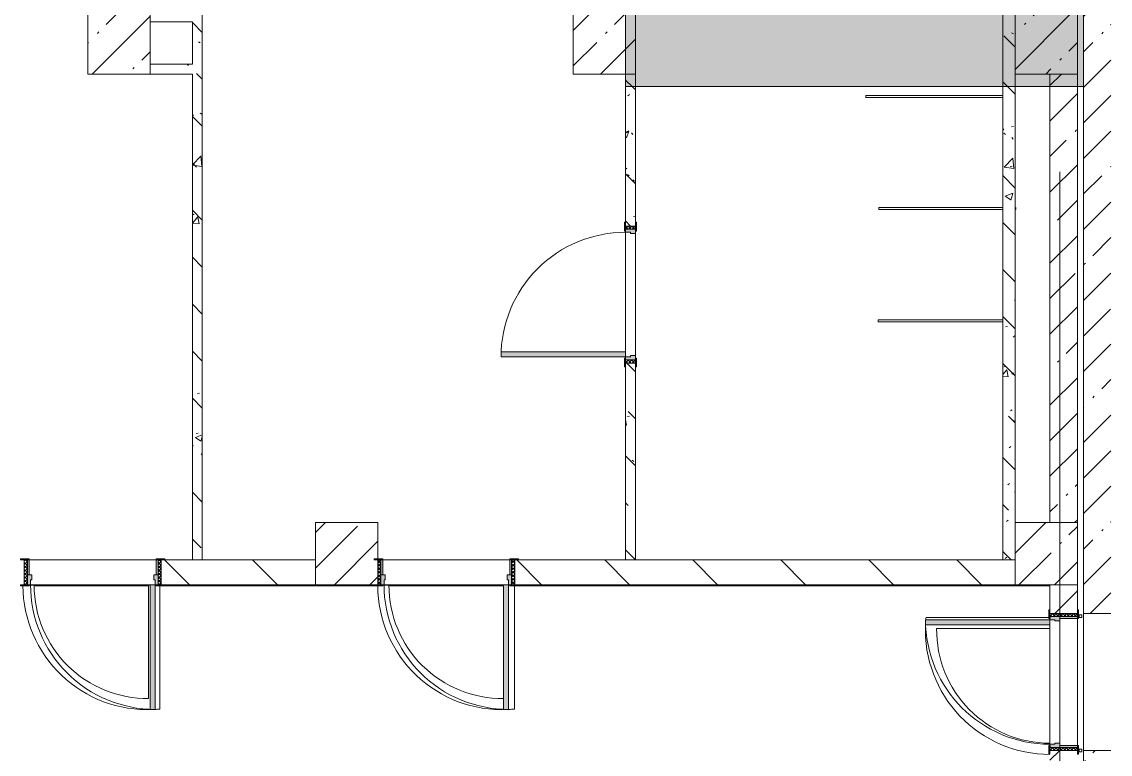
# Model space of a CAD drawing. Header units: millimetres. Extents: x 11693 to 241752, y -8553 to 29926.
# Drawn here: x 165959 to 174704, y 17240 to 23120 of the extents above; entities that cross this region are included whole.
import ezdxf

# ---------------------------------------------------------------- set-up
doc = ezdxf.new("R2010")
doc.units = ezdxf.units.MM
for name, color, linetype, lineweight in [('A-DETL', 7, 'Continuous', 5), ('A-GENM-2', 7, 'Continuous', 5), ('A-WALL-2', 7, 'Continuous', 9), ('A-WALL-5', 7, 'Continuous', 5), ('I-WALL-3', 7, 'Continuous', 5), ('S-COLS', 7, 'Continuous', 5), ('Оси', 7, 'Continuous', 9)]:
    doc.layers.add(name, color=color, linetype=linetype, lineweight=lineweight)
doc.layers.add('A-DETL-GENF-2', color=7, linetype='Continuous', lineweight=9, true_color=0x4994b4, transparency=0.4)
for name, color, linetype, lineweight, true_color in [('A-DOOR-2', 7, 'Continuous', 5, 0xaaaaaa), ('A-DOOR-3', 7, 'Continuous', 5, 0xe2e2e2), ('A-DOOR-FRAM-2', 7, 'Continuous', 5, 0xe2e2e2), ('A-DOOR-FRAM-3', 7, 'Continuous', 5, 0xaaaaaa), ('A-FLOR-1', 7, 'Continuous', 5, 0xaaaaaa), ('I-WALL-4', 7, 'Continuous', 5, 0x2b586c), ('I-WALL-5', 7, 'Continuous', 5, 0x787878), ('S-COLS-1', 7, 'Continuous', 5, 0x2b586c)]:
    doc.layers.add(name, color=color, linetype=linetype, lineweight=lineweight, true_color=true_color)
pattern_1 = [(45, (89739.8, 0), (-285.1231, 285.1231), []), (45, (90024.94, 0), (-285.1231, 285.1231), [504.031, -100.806, 16.764, -84.042])]
pattern_2 = [(135, (89739.8, 0), (-377.1708, -377.1708), [533.4, -88.9, 17.78, -88.9]), (135, (89739.8, 376.94), (-377.1708, -377.1708), []), (50, (89739.8, 0), (637.6445, -55.7866), [66.675, -733.425]), (355, (89739.8, 0), (-123.3494, 668.699), [53.34, -586.74]), (100.451, (89792.95, -4.65), (514.299, 612.908), [56.665, -623.315]), (46.184, (89739.8, 177.8), (948.7764, -147.15), [100.012, -1100.137]), (96.636, (89818.9, 165.5), (830.909, 865.997), [84.998, -934.973]), (351.184, (89739.8, 177.8), (830.918, 865.988), [80.01, -880.11]), (21, (89828.7, 133.35), (530.6506, -357.9283), [66.675, -733.425]), (326, (89828.7, 133.35), (216.308, 644.6585), [53.34, -586.74]), (71.451, (89872.94, 103.5), (746.9596, 286.7243), [56.665, -623.315]), (37.5, (89739.81, 0), (10.81053, 295.9426), [16.764, -562.864, 16.764, -578.866, -588.962]), (37.5, (89739.81, 0), (10.81053, 295.9426), [-1175.258, 16.764, -572.198]), (7.5, (89739.8, 0), (233.8692, 350.6318), [16.764, -322.834, 16.764, -549.529, -224.472]), (7.5, (89739.8, 0), (233.8692, 350.6318), [-905.891, 16.764, -207.708]), (327.5, (89541.57, 0), (474.5678, -20.0513), [16.764, -205.486, 16.764, -676.656, -920.115]), (327.5, (89541.57, 0), (474.5678, -20.0513), [-915.67, 16.764, -903.351]), (317.5, (89452.67, 0), (518.4522, 88.9934), [16.764, -272.161, 16.764, -443.738, -653.415]), (317.5, (89452.67, 0), (518.4522, 88.9934), [-749.427, 16.764, -636.651])]
pattern_3 = [(45, (-80900, -22950), (-285.1231, 285.1231), []), (45, (-80614.88, -22950), (-285.1231, 285.1231), [504.031, -100.806, 16.764, -84.042])]

# ---------------------------------------------------------------- blocks, each defined once
blk = doc.blocks.new('BSC_Колонна _Прямоугольная - 500х500-23287078-Общий план 2 этажа с размещением фрагментов 2_1-2_7')
at = {"layer": 'S-COLS'}
h = blk.add_hatch(dxfattribs=at)
h.set_pattern_fill('FP_58', color=256, style=0, pattern_type=2)
h.set_pattern_definition([(45, (-84450, -22950), (-285.1231, 285.1231), []), (45, (-84164.88, -22950), (-285.1231, 285.1231), [504.031, -100.806, 16.764, -84.042])])
h.paths.add_polyline_path([(250, -250), (250, 250), (-250, 250), (-250, -250), (222.5, -250)])
at = {"layer": 'S-COLS-1'}
for p, q in [((250, 250), (-250, 250)), ((-250, 250), (-250, -250)), ((250, -250), (250, 250)), ((-250, -250), (250, -250))]:
    blk.add_line(p, q, dxfattribs=at)
blk = doc.blocks.new('BSC_Колонна _Прямоугольная - 500х500-V78-Общий план 2 этажа с размещением фрагментов 2_1-2_7')
at = {"layer": 'S-COLS'}
h = blk.add_hatch(dxfattribs=at)
h.set_pattern_fill('FP_81', color=256, style=0, pattern_type=2)
h.set_pattern_definition([(45, (-77000, -22950), (-285.1231, 285.1231), []), (45, (-76714.88, -22950), (-285.1231, 285.1231), [504.031, -100.806, 16.764, -84.042])])
h.paths.add_polyline_path([(250, -250), (250, 250), (-250, 250), (-250, -250), (-198.5, -250)])
for p, q in [((250, 250), (-250, 250)), ((-250, 250), (-250, -250)), ((250, -250), (250, 250)), ((-250, -250), (250, -250))]:
    blk.add_line(p, q, dxfattribs=at)
blk = doc.blocks.new('110_Дверь_СКБ_1Ст_Внутренняя1 - Д-4 1100x2100h_су мгн-V83-Общий план 2 этажа с размещением фрагментов 2_1-2_7')
at = {"layer": 'A-DOOR-2'}
h = blk.add_hatch(dxfattribs=at)
h.set_pattern_fill('FP_85', color=256, style=0, pattern_type=2)
h.set_pattern_definition([(135, (1751.41, 104.685), (-14.14214, -14.14214), []), (225, (1751.41, 104.685), (14.14214, -14.14214), [])])
h.paths.add_polyline_path([(537.5, -40), (562.5, -40), (562.5, 40), (537.5, 40)])
at = {"layer": 'A-DOOR-3'}
h = blk.add_hatch(color=256, dxfattribs=at)
h.paths.add_polyline_path([(-512.5, 40), (-512.5, -40), (-477.5, -40), (-477.5, 0), (-487.5, 0), (-487.5, 40)])
h.paths.add_polyline_path([(502.5, 0), (502.5, -40), (537.5, -40), (537.5, 40), (512.5, 40), (512.5, 0)])
at = {"layer": 'A-DOOR-FRAM-2'}
for points in [[(-487.5, 1040), (-487.5, 40), (-447.5, 40), (-447.5, 1040)], [(-567.5, 40), (-497.5, 40), (-497.5, 48), (-567.5, 48)], [(522.5, 40), (592.5, 40), (592.5, 48), (522.5, 48)], [(-567.5, -48), (-497.5, -48), (-497.5, -40), (-567.5, -40)], [(522.5, -48), (592.5, -48), (592.5, -40), (522.5, -40)]]:
    blk.add_hatch(color=256, dxfattribs=at).paths.add_polyline_path(points)
at = {"layer": 'A-DOOR-FRAM-3'}
h = blk.add_hatch(dxfattribs=at)
h.set_pattern_fill('FP_86', color=256, style=0, pattern_type=2)
h.set_pattern_definition([(45, (-371.384, 104.685), (-14.1421, 14.1421), []), (135, (-371.384, 104.685), (-14.1421, -14.1421), [])])
h.paths.add_polyline_path([(-537.5, -40), (-512.5, -40), (-512.5, 40), (-537.5, 40)])
at = {"layer": 'A-DOOR-2'}
for p, q in [((-487.5, 1040), (-487.5, 40)), ((-447.5, 1040), (-487.5, 1040)), ((-447.5, 40), (-447.5, 1040)), ((-487.5, 40), (-447.5, 40))]:
    blk.add_line(p, q, dxfattribs=at)
blk.add_arc((-487.5, 40), 1000, 360, 90, dxfattribs=at)
at = {"layer": 'A-DOOR-FRAM-3'}
for p, q in [((-497.5, 48), (-567.5, 48)), ((-567.5, 48), (-567.5, 40)), ((-567.5, 40), (-497.5, 40)), ((-512.5, 40), (-537.5, 40)), ((-537.5, 40), (-537.5, -40)), ((-487.5, 40), (-512.5, 40)), ((-512.5, 40), (-512.5, -40)), ((-512.5, -40), (-512.5, 40)), ((-497.5, 40), (-512.5, 40)), ((-512.5, 40), (-512.5, 39)), ((-512.5, 39), (-497.5, 39)), ((-497.5, 40), (-497.5, 48)), ((-497.5, 39), (-497.5, 40)), ((-487.5, 0), (-487.5, 40)), ((-477.5, 0), (-487.5, 0)), ((-477.5, -40), (-477.5, 0)), ((512.5, 0), (502.5, 0)), ((502.5, 0), (502.5, -40)), ((512.5, 40), (512.5, 0)), ((537.5, 40), (512.5, 40)), ((592.5, 48), (522.5, 48)), ((522.5, 48), (522.5, 40)), ((537.5, 40), (522.5, 40)), ((522.5, 40), (522.5, 39)), ((522.5, 40), (592.5, 40)), ((522.5, 39), (537.5, 39)), ((537.5, -40), (537.5, 40)), ((562.5, 40), (537.5, 40)), ((537.5, 40), (537.5, -40)), ((537.5, 39), (537.5, 40)), ((562.5, -40), (562.5, 40)), ((592.5, 40), (592.5, 48)), ((-497.5, -40), (-567.5, -40)), ((-567.5, -40), (-567.5, -48)), ((-567.5, -48), (-497.5, -48)), ((-537.5, -40), (-512.5, -40)), ((-497.5, -39), (-512.5, -39)), ((-512.5, -39), (-512.5, -40)), ((-512.5, -40), (-477.5, -40)), ((-512.5, -40), (-497.5, -40)), ((-497.5, -40), (-497.5, -39)), ((-497.5, -48), (-497.5, -40)), ((502.5, -40), (537.5, -40)), ((537.5, -39), (522.5, -39)), ((522.5, -39), (522.5, -40)), ((522.5, -40), (537.5, -40)), ((592.5, -40), (522.5, -40)), ((522.5, -40), (522.5, -48)), ((522.5, -48), (592.5, -48)), ((537.5, -40), (537.5, -39)), ((537.5, -40), (562.5, -40)), ((592.5, -48), (592.5, -40))]:
    blk.add_line(p, q, dxfattribs=at)
blk = doc.blocks.new('110_Дверь_СКБ_1Ст_Внутренняя1 - Д-4 1100x2100h_су мгн-V84-Общий план 2 этажа с размещением фрагментов 2_1-2_7')
at = {"layer": 'A-DOOR-2'}
h = blk.add_hatch(dxfattribs=at)
h.set_pattern_fill('FP_2', color=256, style=0, pattern_type=2)
h.set_pattern_definition([(135, (1751.41, 164.685), (-14.14214, -14.14214), []), (225, (1751.41, 164.685), (14.14214, -14.14214), [])])
h.paths.add_polyline_path([(562.5, 100), (537.5, 100), (537.5, -100), (562.5, -100)])
at = {"layer": 'A-DOOR-3'}
h = blk.add_hatch(color=256, dxfattribs=at)
h.paths.add_polyline_path([(-487.5, 100), (-512.5, 100), (-512.5, 20), (-477.5, 20), (-477.5, 60), (-487.5, 60)])
h.paths.add_polyline_path([(537.5, 100), (512.5, 100), (512.5, 60), (502.5, 60), (502.5, 20), (537.5, 20)])
at = {"layer": 'A-DOOR-FRAM-2'}
for points in [[(-487.5, 1100), (-487.5, 100), (-447.5, 100), (-447.5, 1100)], [(-567.5, 108), (-567.5, 100), (-497.5, 100), (-497.5, 108)], [(592.5, 108), (522.5, 108), (522.5, 100), (592.5, 100)], [(-497.5, 20), (-512.5, 20), (-512.5, -100), (-497.5, -100)], [(537.5, 20), (522.5, 20), (522.5, -100), (537.5, -100)], [(-567.5, -100), (-567.5, -108), (-497.5, -108), (-497.5, -100)], [(592.5, -100), (522.5, -100), (522.5, -108), (592.5, -108)]]:
    blk.add_hatch(color=256, dxfattribs=at).paths.add_polyline_path(points)
at = {"layer": 'A-DOOR-FRAM-3'}
h = blk.add_hatch(dxfattribs=at)
h.set_pattern_fill('FP_3', color=256, style=0, pattern_type=2)
h.set_pattern_definition([(45, (-371.384, 164.685), (-14.1421, 14.1421), []), (135, (-371.384, 164.685), (-14.1421, -14.1421), [])])
h.paths.add_polyline_path([(-512.5, 100), (-537.5, 100), (-537.5, -100), (-512.5, -100)])
at = {"layer": 'A-DOOR-2'}
for p, q in [((-487.5, 1100), (-487.5, 100)), ((-447.5, 1100), (-487.5, 1100)), ((-447.5, 100), (-447.5, 1100)), ((-487.5, 100), (-447.5, 100))]:
    blk.add_line(p, q, dxfattribs=at)
blk.add_arc((-487.5, 100), 1000, 360, 90, dxfattribs=at)
at = {"layer": 'A-DOOR-FRAM-3'}
for p, q in [((-497.5, 108), (-567.5, 108)), ((-567.5, 108), (-567.5, 100)), ((-567.5, 100), (-497.5, 100)), ((-512.5, 100), (-537.5, 100)), ((-537.5, 100), (-537.5, -100)), ((-487.5, 100), (-512.5, 100)), ((-512.5, 100), (-512.5, 20)), ((-512.5, -100), (-512.5, 100)), ((-497.5, 100), (-512.5, 100)), ((-512.5, 100), (-512.5, 99)), ((-512.5, 99), (-497.5, 99)), ((-497.5, 100), (-497.5, 108)), ((-497.5, 99), (-497.5, 100)), ((-487.5, 60), (-487.5, 100)), ((512.5, 100), (512.5, 60)), ((537.5, 100), (512.5, 100)), ((592.5, 108), (522.5, 108)), ((522.5, 108), (522.5, 100)), ((537.5, 100), (522.5, 100)), ((522.5, 100), (522.5, 99)), ((522.5, 100), (592.5, 100)), ((522.5, 99), (537.5, 99)), ((537.5, 20), (537.5, 100)), ((562.5, 100), (537.5, 100)), ((537.5, 100), (537.5, -100)), ((537.5, 99), (537.5, 100)), ((562.5, -100), (562.5, 100)), ((592.5, 100), (592.5, 108)), ((-512.5, 20), (-477.5, 20)), ((-497.5, 20), (-512.5, 20)), ((-512.5, 20), (-512.5, -100)), ((-497.5, -100), (-497.5, 20)), ((-477.5, 60), (-487.5, 60)), ((-477.5, 20), (-477.5, 60)), ((512.5, 60), (502.5, 60)), ((502.5, 60), (502.5, 20)), ((502.5, 20), (537.5, 20)), ((537.5, 20), (522.5, 20)), ((522.5, 20), (522.5, -100)), ((537.5, -100), (537.5, 20)), ((-497.5, -100), (-567.5, -100)), ((-567.5, -100), (-567.5, -108)), ((-567.5, -108), (-497.5, -108)), ((-537.5, -100), (-512.5, -100)), ((-512.5, -100), (-497.5, -100)), ((-497.5, -108), (-497.5, -100)), ((522.5, -100), (537.5, -100)), ((592.5, -100), (522.5, -100)), ((522.5, -100), (522.5, -108)), ((522.5, -108), (592.5, -108)), ((537.5, -100), (562.5, -100)), ((592.5, -108), (592.5, -100))]:
    blk.add_line(p, q, dxfattribs=at)
blk = doc.blocks.new('131_Сантехническая перегородка - СП-2-29831410-Общий план 2 этажа с размещением фрагментов 2_1-2_7')
at = {"layer": 'A-GENM-2'}
for p, q in [((0, 8), (1100, 8)), ((1100, 8), (1100, -8)), ((1100, -8), (0, -8))]:
    blk.add_line(p, q, dxfattribs=at)
blk = doc.blocks.new('131_Сантехническая перегородка - СП-2-16286057-Общий план 2 этажа с размещением фрагментов 2_1-2_7')
at = {"layer": 'A-GENM-2'}
for p, q in [((0, 8), (995.7, 8)), ((0, 8), (0, -8)), ((1100, 8), (1100, -8)), ((995.7, -8), (0, -8))]:
    blk.add_line(p, q, dxfattribs=at)
blk = doc.blocks.new('131_Сантехническая перегородка - СП-2-V89-Общий план 2 этажа с размещением фрагментов 2_1-2_7')
at = {"layer": 'A-GENM-2'}
for p, q in [((0, 8), (1000.7, 8)), ((0, 8), (0, -8)), ((1000.7, -8), (0, -8))]:
    blk.add_line(p, q, dxfattribs=at)
blk = doc.blocks.new('110_Дверь_СКБ_1Ст_Внутренняя1 - Д-4 _л_ 1100x2100h_су мгн-V119-Общий план 2 этажа с размещением фрагментов 2_1-2_7')
at = {"layer": 'A-DOOR-2'}
h = blk.add_hatch(dxfattribs=at)
h.set_pattern_fill('FP_17', color=256, style=0, pattern_type=2)
h.set_pattern_definition([(135, (1751.41, 174.685), (-14.14214, -14.14214), []), (225, (1751.41, 174.685), (14.14214, -14.14214), [])])
h.paths.add_polyline_path([(537.5, -110), (562.5, -110), (562.5, 110), (537.5, 110)])
at = {"layer": 'A-DOOR-3'}
h = blk.add_hatch(color=256, dxfattribs=at)
h.paths.add_polyline_path([(-512.5, 110), (-512.5, 30), (-477.5, 30), (-477.5, 70), (-487.5, 70), (-487.5, 110)])
h.paths.add_polyline_path([(502.5, 70), (502.5, 30), (537.5, 30), (537.5, 110), (512.5, 110), (512.5, 70)])
at = {"layer": 'A-DOOR-FRAM-2'}
for points in [[(472.5, 110), (512.5, 110), (512.5, 1110), (472.5, 1110), (472.5, 620.3)], [(-567.5, 110), (-497.5, 110), (-497.5, 118), (-567.5, 118)], [(522.5, 110), (592.5, 110), (592.5, 118), (522.5, 118)], [(-512.5, -110), (-497.5, -110), (-497.5, 30), (-512.5, 30)], [(522.5, -110), (537.5, -110), (537.5, 30), (522.5, 30)], [(-567.5, -118), (-497.5, -118), (-497.5, -110), (-567.5, -110)], [(522.5, -118), (592.5, -118), (592.5, -110), (522.5, -110)]]:
    blk.add_hatch(color=256, dxfattribs=at).paths.add_polyline_path(points)
at = {"layer": 'A-DOOR-FRAM-3'}
h = blk.add_hatch(dxfattribs=at)
h.set_pattern_fill('FP_18', color=256, style=0, pattern_type=2)
h.set_pattern_definition([(45, (-371.384, 174.685), (-14.1421, 14.1421), []), (135, (-371.384, 174.685), (-14.1421, -14.1421), [])])
h.paths.add_polyline_path([(-537.5, 110), (-537.5, -110), (-512.5, -110), (-512.5, 110)])
at = {"layer": 'A-DOOR-2'}
for p, q in [((512.5, 1110), (472.5, 1110)), ((472.5, 1110), (472.5, 110)), ((512.5, 110), (512.5, 1110)), ((472.5, 110), (512.5, 110))]:
    blk.add_line(p, q, dxfattribs=at)
blk.add_arc((512.5, 110), 1000, 90, 180, dxfattribs=at)
at = {"layer": 'A-DOOR-FRAM-3'}
for p, q in [((-497.5, 118), (-567.5, 118)), ((-567.5, 118), (-567.5, 110)), ((-567.5, 110), (-497.5, 110)), ((-512.5, 110), (-537.5, 110)), ((-537.5, 110), (-537.5, -110)), ((-487.5, 110), (-512.5, 110)), ((-512.5, 110), (-512.5, 30)), ((-512.5, -110), (-512.5, 110)), ((-497.5, 110), (-512.5, 110)), ((-512.5, 110), (-512.5, 109)), ((-512.5, 109), (-497.5, 109)), ((-497.5, 110), (-497.5, 118)), ((-497.5, 109), (-497.5, 110)), ((-487.5, 70), (-487.5, 110)), ((512.5, 110), (512.5, 70)), ((537.5, 110), (512.5, 110)), ((592.5, 118), (522.5, 118)), ((522.5, 118), (522.5, 110)), ((537.5, 110), (522.5, 110)), ((522.5, 110), (522.5, 109)), ((522.5, 110), (592.5, 110)), ((522.5, 109), (537.5, 109)), ((537.5, 30), (537.5, 110)), ((562.5, 110), (537.5, 110)), ((537.5, 110), (537.5, -110)), ((537.5, 109), (537.5, 110)), ((562.5, -110), (562.5, 110)), ((592.5, 110), (592.5, 118)), ((-512.5, 30), (-477.5, 30)), ((-497.5, 30), (-512.5, 30)), ((-512.5, 30), (-512.5, -110)), ((-497.5, -110), (-497.5, 30)), ((-477.5, 70), (-487.5, 70)), ((-477.5, 30), (-477.5, 70)), ((512.5, 70), (502.5, 70)), ((502.5, 70), (502.5, 30)), ((502.5, 30), (537.5, 30)), ((537.5, 30), (522.5, 30)), ((522.5, 30), (522.5, -110)), ((537.5, -110), (537.5, 30)), ((-497.5, -110), (-567.5, -110)), ((-567.5, -110), (-567.5, -118)), ((-567.5, -118), (-497.5, -118)), ((-537.5, -110), (-512.5, -110)), ((-512.5, -110), (-497.5, -110)), ((-497.5, -118), (-497.5, -110)), ((522.5, -110), (537.5, -110)), ((592.5, -110), (522.5, -110)), ((522.5, -110), (522.5, -118)), ((522.5, -118), (592.5, -118)), ((537.5, -110), (562.5, -110)), ((592.5, -118), (592.5, -110))]:
    blk.add_line(p, q, dxfattribs=at)
blk = doc.blocks.new('BSC_Колонна _Прямоугольная - 500х500-V139-Общий план 2 этажа с размещением фрагментов 2_1-2_7')
at = {"layer": 'S-COLS'}
h = blk.add_hatch(dxfattribs=at)
h.set_pattern_fill('FP_137', color=256, style=0, pattern_type=2)
h.set_pattern_definition([(45, (-78830, -18850), (-285.1231, 285.1231), []), (45, (-78544.88, -18850), (-285.1231, 285.1231), [504.031, -100.806, 16.764, -84.042])])
h.paths.add_polyline_path([(19.6, -250), (250, -250), (250, -50), (220, -50), (220, -42), (250, -42), (250, 250), (-250, 250), (-250, -250)])
for p, q in [((250, 250), (-250, 250)), ((-250, 250), (-250, -250)), ((250, -42), (250, 250)), ((-250, -250), (220, -250))]:
    blk.add_line(p, q, dxfattribs=at)
blk = doc.blocks.new('BSC_Колонна _Прямоугольная - 500х500-V140-Общий план 2 этажа с размещением фрагментов 2_1-2_7')
at = {"layer": 'S-COLS'}
h = blk.add_hatch(dxfattribs=at)
h.set_pattern_fill('FP_138', color=256, style=0, pattern_type=2)
h.set_pattern_definition([(45, (-84450, -18850), (-285.1231, 285.1231), []), (45, (-84164.88, -18850), (-285.1231, 285.1231), [504.031, -100.806, 16.764, -84.042])])
h.paths.add_polyline_path([(250, -250), (250, 250), (-250, 250), (-250, -250)])
for p, q in [((250, 250), (-250, 250)), ((-250, 250), (-250, -250)), ((250, -250), (250, 250)), ((-250, -250), (250, -250))]:
    blk.add_line(p, q, dxfattribs=at)
blk = doc.blocks.new('BSC_Колонна _Прямоугольная - 500х500-V141-Общий план 2 этажа с размещением фрагментов 2_1-2_7')
at = {"layer": 'S-COLS'}
h = blk.add_hatch(dxfattribs=at)
h.set_pattern_fill('FP_139', color=256, style=0, pattern_type=2)
h.set_pattern_definition(pattern_3)
h.paths.add_polyline_path([(-2.4, -250), (170, -250), (170, 250), (-250, 250), (-250, -250)])
h = blk.add_hatch(dxfattribs=at)
h.set_pattern_fill('FP_139', color=256, style=0, pattern_type=2)
h.set_pattern_definition(pattern_3)
h.paths.add_polyline_path([(250, -250), (250, 250), (170, 250), (170, -250)])
for p, q in [((170, 250), (-250, 250)), ((-250, 250), (-250, -250)), ((-250, -250), (170, -250))]:
    blk.add_line(p, q, dxfattribs=at)
at = {"layer": 'S-COLS-1'}
for p, q in [((250, 250), (170, 250)), ((250, -250), (250, 250)), ((170, -250), (250, -250))]:
    blk.add_line(p, q, dxfattribs=at)

msp = doc.modelspace()

# ---------------------------------------------------------------- hatches: boundary and pattern name
at = {"layer": 'A-DETL-GENF-2'}
h = msp.add_hatch(color=256, dxfattribs=at)
h.paths.add_polyline_path([(155380.5, -100), (161610.5, -100), (161610.5, 7900), (155380.5, 7900), (155380.5, -45.4)])
h.paths.add_polyline_path([(109196.3, 5828), (120649.8, 5828), (120649.8, 9159), (98665.8, 9159), (98665.8, 5828), (101004.1, 5828)])
h.paths.add_polyline_path([(92812, 10900), (93999.8, 10900), (93999.8, 15358.1), (89471.8, 15358.1), (89471.8, 10900), (90763.9, 10900)])
h.paths.add_polyline_path([(103449.8, 10900), (109949.8, 10900), (109949.8, 15200), (103449.8, 15200), (103449.8, 13326.8)])
h.paths.add_polyline_path([(175269.8, 14480), (181689.8, 14480), (181689.8, 21558), (175269.8, 21558), (175269.8, 14542.4)])
h.paths.add_polyline_path([(163779.8, 22180), (163779.8, 27350), (160469.8, 27350), (160469.8, 22180), (162445.3, 22180)])
h.paths.add_polyline_path([(174489.8, 22600), (174489.8, 27350), (170809.8, 27350), (170809.8, 22600), (172685.5, 22600)])
at = {"layer": 'I-WALL-3'}
h = msp.add_hatch(dxfattribs=at)
h.set_pattern_fill('FP_57', color=256, style=0, pattern_type=2)
h.set_pattern_definition(pattern_1)
h.paths.add_polyline_path([(174489.8, 18370), (174709.8, 18370), (174709.8, 27100), (174489.8, 27100), (174489.8, 18797.2)])
h = msp.add_hatch(dxfattribs=at)
h.set_pattern_fill('FP_57', color=256, style=0, pattern_type=2)
h.set_pattern_definition(pattern_1)
h.paths.add_polyline_path([(174327, 22600), (174439.8, 22600), (174439.8, 22700), (174219.8, 22700), (174219.8, 22600)])
h.paths.add_polyline_path([(174219.8, 23200), (174439.8, 23200), (174439.8, 26600), (174219.8, 26600), (174219.8, 23659.8)])
h = msp.add_hatch(dxfattribs=at)
h.set_pattern_fill('FP_57', color=256, style=0, pattern_type=2)
h.set_pattern_definition(pattern_1)
h.paths.add_polyline_path([(174439.8, 15150), (174439.8, 15530), (174219.8, 15530), (174219.8, 15150)])
h.paths.add_polyline_path([(174219.8, 18570), (174439.8, 18570), (174439.8, 18600), (174219.8, 18600)])
h.paths.add_polyline_path([(174228.3, 19100), (174439.8, 19100), (174439.8, 22600), (174219.8, 22600), (174219.8, 19100)])
h = msp.add_hatch(dxfattribs=at)
h.set_pattern_fill('FP_60', color=256, style=0, pattern_type=2)
h.set_pattern_definition([(135, (89739.8, 0), (-353.5534, -353.5534), [])])
h.paths.add_polyline_path([(173709.5, 18600), (173939.8, 18600), (173939.8, 18800), (169919.8, 18800), (169919.8, 18600), (172685.5, 18600)])
h.paths.add_polyline_path([(168319.8, 18600), (168319.8, 18800), (167079.8, 18800), (167079.8, 18600), (167109.8, 18600)])
h.paths.add_polyline_path([(165979.8, 18600), (165979.8, 18800), (163779.8, 18800), (163779.8, 18600), (165949.8, 18600)])
h.paths.add_polyline_path([(163279.8, 18600), (163279.8, 18800), (156499.8, 18800), (156499.8, 18600), (162445.3, 18600)])
h = msp.add_hatch(dxfattribs=at)
h.set_pattern_fill('FP_57', color=256, style=0, pattern_type=2)
h.set_pattern_definition(pattern_1)
h.paths.add_polyline_path([(174219.8, 15530), (174439.8, 15530), (174439.8, 17270), (174219.8, 17270), (174219.8, 15758.1)])
h.paths.add_polyline_path([(174439.8, 18370), (174439.8, 18570), (174219.8, 18570), (174219.8, 18370)])
h = msp.add_hatch(dxfattribs=at)
h.set_pattern_fill('FP_57', color=256, style=0, pattern_type=2)
h.set_pattern_definition(pattern_1)
h.paths.add_polyline_path([(174489.8, 16300), (174709.8, 16300), (174709.8, 17270), (174489.8, 17270), (174489.8, 16973.7)])
at = {"layer": 'I-WALL-5'}
h = msp.add_hatch(dxfattribs=at)
h.set_pattern_fill('FP_68', color=256, style=0, pattern_type=2)
h.set_pattern_definition(pattern_2)
h.paths.add_polyline_path([(167329.8, 18800), (167409.8, 18800), (167409.8, 26900), (167329.8, 26900), (167329.8, 20620.7)])
h = msp.add_hatch(dxfattribs=at)
h.set_pattern_fill('FP_68', color=256, style=0, pattern_type=2)
h.set_pattern_definition(pattern_2)
h.paths.add_polyline_path([(173939.8, 22600), (173940.5, 22600), (173939.8, 26900), (173840.5, 26900), (173840.5, 22600), (173858.3, 22600)])
h = msp.add_hatch(dxfattribs=at)
h.set_pattern_fill('FP_68', color=256, style=0, pattern_type=2)
h.set_pattern_definition(pattern_2)
h.paths.add_polyline_path([(167329.8, 22700), (167329.8, 22780), (166989.8, 22780), (166989.8, 22700)])
h = msp.add_hatch(dxfattribs=at)
h.set_pattern_fill('FP_68', color=256, style=0, pattern_type=2)
h.set_pattern_definition(pattern_2)
h.paths.add_polyline_path([(170889.8, 22600), (170889.8, 22700), (170809.8, 22700), (170809.8, 22600), (170816.4, 22600)])
h = msp.add_hatch(dxfattribs=at)
h.set_pattern_fill('FP_68', color=256, style=0, pattern_type=2)
h.set_pattern_definition(pattern_2)
h.paths.add_polyline_path([(170889.8, 18800), (170889.8, 20380), (170809.8, 20380), (170809.8, 18800)])
h.paths.add_polyline_path([(170889.8, 21480), (170889.8, 22600), (170809.8, 22600), (170809.8, 21480)])
h = msp.add_hatch(dxfattribs=at)
h.set_pattern_fill('FP_68', color=256, style=0, pattern_type=2)
h.set_pattern_definition(pattern_2)
h.paths.add_polyline_path([(173939.8, 18800), (173939.8, 22600), (173840.5, 22600), (173840.5, 18800)])

# ---------------------------------------------------------------- linework, layer by layer
at = {"layer": 'A-DETL'}
for p, q in [((170809.8, 27350), (170809.8, 22600)), ((174489.8, 22600), (174489.8, 27350)), ((170809.8, 22600), (174489.8, 22600))]:
    msp.add_line(p, q, dxfattribs=at)
at = {"layer": 'A-FLOR-1'}
for p, q in [((166058.7, 18596.6), (166019.8, 18596.6)), ((166978.7, 18592.9), (166058.9, 18592.9)), ((166989.8, 18597.6), (166978.7, 18597.6)), ((166978.7, 18597.6), (166978.7, 17687.6)), ((167039.8, 18597.6), (167029.8, 18597.6)), ((167068.7, 17602.6), (167068.7, 18592)), ((168789.8, 18592.9), (167109.8, 18592.9)), ((168908.7, 18596.6), (168859.8, 18596.6)), ((169828.7, 18592.9), (168908.9, 18592.9)), ((169828.7, 18597.6), (169828.7, 17687.6)), ((169879.8, 18597.6), (169869.8, 18597.6)), ((169918.7, 17602.6), (169918.7, 18592)), ((174219.8, 18592.9), (169949.8, 18592.9)), ((174489.8, 18370), (174489.8, 17270)), ((174211.8, 18338.2), (173223.9, 18338.2)), ((174218.9, 18320), (174218.9, 18330)), ((174218.9, 18248.2), (174218.9, 18280)), ((173308.9, 18248.2), (174218.9, 18248.2)), ((174217.9, 17310), (174217.9, 17328.2))]:
    msp.add_line(p, q, dxfattribs=at)
for centre, radius, start, end in [((166968.7, 18597.6), 1000, 180.32046, 272.39422), ((166968.7, 18597.6), 910, 180.06296, 270.62964), ((169818.7, 18597.6), 1000, 180.32046, 272.39422), ((169818.7, 18597.6), 910, 180.06296, 270.62964), ((174218.9, 18238.2), 1000, 177.59974, 269.9427), ((174218.9, 18238.2), 1000, 174.26083, 175.30446), ((174218.9, 18238.2), 910, 179.37036, 269.93704), ((166968.7, 18597.6), 1000, 273.50823, 275.73917), ((169818.7, 18597.6), 1000, 272.93441, 275.73917)]:
    msp.add_arc(centre, radius, start, end, dxfattribs=at)
at = {"layer": 'A-WALL-2'}
for p, q in [((167329.8, 18800), (167409.8, 18800)), ((170809.8, 18800), (170889.8, 18800)), ((173840.5, 18800), (173939.8, 18800))]:
    msp.add_line(p, q, dxfattribs=at)
at = {"layer": 'A-WALL-5'}
for p, q in [((174474.8, 18358.5), (174454.8, 18358.5)), ((174454.8, 18358.5), (174454.8, 18338.5)), ((174454.8, 18338.5), (174474.8, 18338.5)), ((174474.8, 18338.5), (174474.8, 18358.5)), ((174474.8, 17280), (174454.8, 17280)), ((174454.8, 17280), (174454.8, 17260)), ((174454.8, 17260), (174474.8, 17260)), ((174474.8, 17260), (174474.8, 17280))]:
    msp.add_line(p, q, dxfattribs=at)
at = {"layer": 'I-WALL-3'}
for p, q in [((167409.8, 18800), (167409.8, 26900)), ((173840.5, 23420), (173840.5, 18800)), ((166989.8, 23120), (167329.8, 23120)), ((167329.8, 23120), (167329.8, 22780)), ((167329.8, 22780), (166989.8, 22780)), ((166989.8, 22700), (167329.8, 22700)), ((167329.8, 22700), (167329.8, 18800)), ((170809.8, 22700), (170809.8, 21510)), ((170889.8, 21510), (170889.8, 22700)), ((173940.5, 19100), (173940.5, 22700)), ((174219.8, 22700), (174219.8, 19100)), ((174439.8, 19100), (174439.8, 22700)), ((170809.8, 20470), (170809.8, 21430)), ((170889.8, 21420), (170889.8, 20440)), ((170809.8, 20350), (170809.8, 18800)), ((170889.8, 18800), (170889.8, 20350)), ((166019.8, 18800), (167039.8, 18800)), ((167329.8, 18800), (167109.8, 18800)), ((168319.8, 18800), (167409.8, 18800)), ((168859.8, 18800), (169879.8, 18800)), ((170809.8, 18800), (169949.8, 18800)), ((173840.5, 18800), (170889.8, 18800)), ((166989.8, 18600), (166029.8, 18600)), ((167109.8, 18600), (168319.8, 18600)), ((169829.8, 18600), (168869.8, 18600)), ((169949.8, 18600), (173939.8, 18600)), ((174219.8, 18600), (174219.8, 18570)), ((174219.8, 18570), (174219.8, 18400)), ((174439.8, 18570), (174439.8, 18600)), ((174439.8, 18400), (174439.8, 18570)), ((174489.8, 18370), (174709.8, 18370)), ((174219.8, 17320), (174219.8, 18280)), ((174439.8, 18330), (174439.8, 17310)), ((174709.8, 17270), (174489.8, 17270)), ((174489.8, 17270), (174489.8, 16100))]:
    msp.add_line(p, q, dxfattribs=at)
at = {"layer": 'I-WALL-4'}
msp.add_line((174489.8, 27100), (174489.8, 18370), dxfattribs=at)
at = {"layer": 'Оси'}
msp.add_line((174299.8, 10029.8), (174299.8, 21915.1), dxfattribs=at)

# ---------------------------------------------------------------- block references
at = {"layer": 'A-DOOR-2'}
for name, p, rotation in [('110_Дверь_СКБ_1Ст_Внутренняя1 - Д-4 1100x2100h_су мгн-V83-Общий план 2 этажа с размещением фрагментов 2_1-2_7', (170849.8, 20917.5), 89.99999999999984), ('110_Дверь_СКБ_1Ст_Внутренняя1 - Д-4 1100x2100h_су мгн-V84-Общий план 2 этажа с размещением фрагментов 2_1-2_7', (166542.3, 18700), 180), ('110_Дверь_СКБ_1Ст_Внутренняя1 - Д-4 1100x2100h_су мгн-V84-Общий план 2 этажа с размещением фрагментов 2_1-2_7', (169382.3, 18700), 180), ('110_Дверь_СКБ_1Ст_Внутренняя1 - Д-4 _л_ 1100x2100h_су мгн-V119-Общий план 2 этажа с размещением фрагментов 2_1-2_7', (174329.8, 17807.5), 89.9999999999999)]:
    msp.add_blockref(name, p, dxfattribs=dict(at, rotation=rotation))
at = {"layer": 'A-GENM-2', "rotation": 180}
msp.add_blockref('131_Сантехническая перегородка - СП-2-29831410-Общий план 2 этажа с размещением фрагментов 2_1-2_7', (173840.5, 22520), dxfattribs=at)
at = {"layer": 'A-GENM-2'}
for name, p in [('131_Сантехническая перегородка - СП-2-16286057-Общий план 2 этажа с размещением фрагментов 2_1-2_7', (172844.8, 21620)), ('131_Сантехническая перегородка - СП-2-V89-Общий план 2 этажа с размещением фрагментов 2_1-2_7', (172839.8, 20720))]:
    msp.add_blockref(name, p, dxfattribs=at)
at = {"layer": 'S-COLS'}
for name, p in [('BSC_Колонна _Прямоугольная - 500х500-V78-Общий план 2 этажа с размещением фрагментов 2_1-2_7', (166739.8, 22950)), ('BSC_Колонна _Прямоугольная - 500х500-V139-Общий план 2 этажа с размещением фрагментов 2_1-2_7', (168569.8, 18850)), ('BSC_Колонна _Прямоугольная - 500х500-V140-Общий план 2 этажа с размещением фрагментов 2_1-2_7', (174189.8, 18850))]:
    msp.add_blockref(name, p, dxfattribs=at)
at = {"layer": 'S-COLS-1'}
for name, p in [('BSC_Колонна _Прямоугольная - 500х500-V141-Общий план 2 этажа с размещением фрагментов 2_1-2_7', (170639.8, 22950)), ('BSC_Колонна _Прямоугольная - 500х500-23287078-Общий план 2 этажа с размещением фрагментов 2_1-2_7', (174189.8, 22950))]:
    msp.add_blockref(name, p, dxfattribs=at)

doc.saveas('drawing.dxf')
